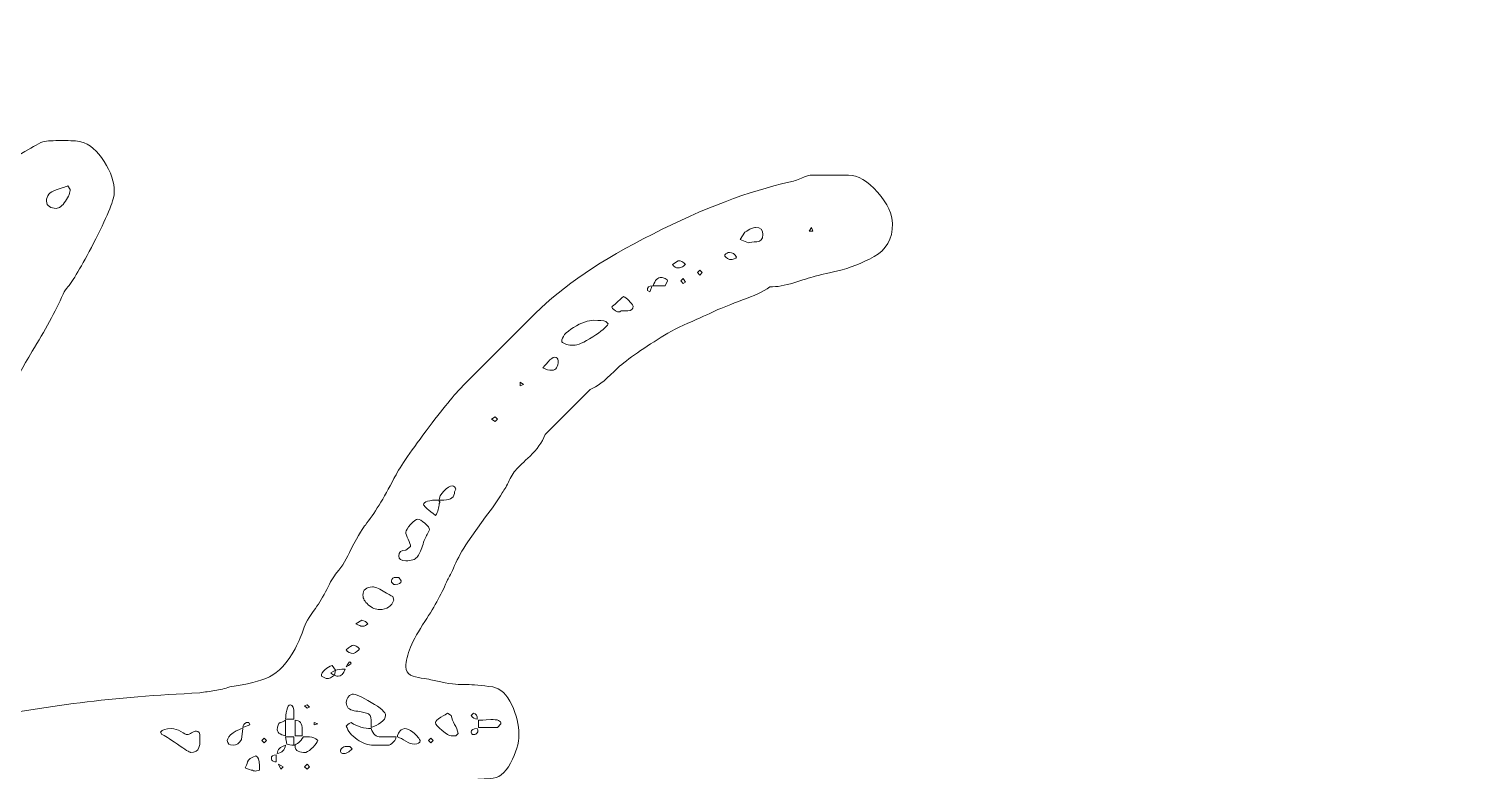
# Model space of a CAD drawing. Extents: x 68 to 882, y -1074 to 317.
# Drawn here: x 480.8 to 625.4, y -853.9 to -778.9 of the extents above; entities that cross this region are included whole.
import ezdxf

# ---------------------------------------------------------------- set-up
doc = ezdxf.new("R2010")
doc.units = 0
doc.header["$MEASUREMENT"] = 0
doc.layers.add('Layer 1', color=7, linetype='Continuous', lineweight=0)

# ---------------------------------------------------------------- blocks, each defined once
blk = doc.blocks.new('Block_2')
at = {"layer": 'Layer 1'}
for points, knots in [([(566.53, -795.47), (567.53, -796.63), (568.03, -797.69), (568.03, -798.65), (568.03, -800.18), (567.41, -801.28), (566.17, -801.96), (564.92, -802.64), (563.7, -803.12), (562.5, -803.4), (561.3, -803.68), (560.54, -803.86), (560.22, -803.94), (559.66, -804.1), (558.93, -804.32), (558.05, -804.6), (557.17, -804.88), (556.37, -805.02), (555.65, -805.02), (554.93, -805.5), (554.01, -805.94), (552.89, -806.34), (551.76, -806.75), (550.84, -807.11), (550.12, -807.43), (549.48, -807.75), (548.56, -808.17), (547.36, -808.69), (546.16, -809.21), (545.15, -809.75), (544.35, -810.31), (542.27, -811.59), (540.79, -812.67), (539.91, -813.55), (538.95, -814.52), (538.15, -815.12), (537.51, -815.36), (537.51, -815.36), (532.94, -819.92), (532.94, -819.92), (532.62, -820.73), (532.12, -821.45), (531.44, -822.09), (530.76, -822.73), (530.33, -823.13), (530.18, -823.29), (529.85, -823.61), (529.57, -824.03), (529.33, -824.55), (529.09, -825.07), (528.85, -825.49), (528.61, -825.81), (528.13, -826.61), (527.57, -827.42), (526.93, -828.22), (526.93, -828.22), (525.13, -830.74), (525.13, -830.74), (524.57, -831.62), (524.13, -832.42), (523.81, -833.14), (523.48, -833.86), (523.24, -834.34), (523.09, -834.58), (522.6, -835.79), (521.84, -837.19), (520.8, -838.79), (519.52, -840.71), (518.88, -842.24), (518.88, -843.36), (518.88, -843.76), (519.04, -844.04), (519.36, -844.2), (519.68, -844.36), (520.04, -844.46), (520.44, -844.5), (520.84, -844.54), (521.16, -844.6), (521.4, -844.68), (522.85, -845), (523.85, -845.16), (524.41, -845.16), (524.41, -845.16), (525.01, -845.16), (525.01, -845.16), (525.65, -845.16), (526.53, -845.24), (527.65, -845.4), (528.45, -845.56), (529.09, -846.16), (529.57, -847.2), (530.06, -848.24), (530.3, -849.24), (530.3, -850.21), (530.3, -851.09), (530.01, -852.05), (529.45, -853.09), (528.89, -854.13), (528.21, -854.65), (527.41, -854.65), (527.41, -854.65), (524.89, -854.77), (524.89, -854.77), (524.89, -854.77), (516.48, -854.77), (516.48, -854.77), (515.51, -854.77), (514.35, -855.15), (512.99, -855.91), (511.63, -856.68), (510.59, -857.46), (509.87, -858.26), (508.58, -859.86), (507.4, -861.7), (506.32, -863.78), (505.24, -865.87), (504.58, -867.15), (504.34, -867.63), (503.22, -870.03), (502.34, -871.8), (501.7, -872.92), (500.25, -875.4), (497.93, -879.77), (494.73, -886.02), (490.72, -893.71), (487.64, -899.32), (485.47, -902.84), (484.99, -903.56), (484.51, -904.46), (484.03, -905.54), (483.55, -906.62), (483.11, -907.53), (482.71, -908.25), (482.71, -908.25), (481.39, -910.89), (481.39, -910.89), (479.78, -914.18), (478.3, -916.82), (476.94, -918.82), (476.54, -919.38), (475.94, -919.94), (475.14, -920.5), (474.34, -921.06), (473.62, -921.35), (472.97, -921.35), (472.73, -921.35), (472.43, -921.26), (472.07, -921.1), (471.71, -920.94), (471.41, -920.82), (471.17, -920.74), (470.29, -920.5), (469.61, -920.2), (469.13, -919.84), (468.65, -919.48), (468.25, -918.9), (467.93, -918.1), (467.93, -918.1), (467.81, -916.54), (467.81, -916.54), (467.81, -915.1), (469.57, -911.33), (473.1, -905.24), (473.1, -905.24), (475.26, -901.52), (475.26, -901.52), (477.02, -897.99), (480.07, -892.22), (484.39, -884.21), (485.27, -882.61), (487.11, -879.15), (489.92, -873.82), (492.72, -868.49), (495.05, -863.83), (496.89, -859.82), (497.13, -859.34), (497.25, -858.86), (497.25, -858.38), (497.25, -857.66), (497.09, -857.02), (496.77, -856.45), (496.45, -855.9), (495.97, -855.61), (495.33, -855.61), (491.32, -855.69), (486.67, -856.26), (481.39, -857.3), (476.9, -858.1), (473.46, -858.58), (471.05, -858.74), (470.33, -858.82), (469.63, -858.94), (468.95, -859.1), (468.27, -859.26), (467.57, -859.38), (466.85, -859.46), (466.2, -859.54), (465.32, -859.86), (464.2, -860.42), (463.08, -860.98), (462.32, -861.34), (461.92, -861.5), (461.52, -861.66), (460.88, -861.94), (460, -862.34), (459.12, -862.74), (458.31, -862.98), (457.59, -863.06), (455.59, -864.11), (453.85, -865.13), (452.37, -866.13), (450.88, -867.13), (449.7, -868.27), (448.82, -869.55), (447.62, -871.32), (446.7, -872.92), (446.06, -874.36), (445.5, -875.56), (444.5, -877.28), (443.05, -879.53), (442.65, -880.17), (442.27, -880.89), (441.91, -881.69), (441.55, -882.49), (441.29, -883.05), (441.13, -883.37), (440.01, -885.78), (438.61, -888.3), (436.92, -890.94), (436.2, -892.07), (435.28, -893.83), (434.16, -896.23), (434.16, -896.23), (431.88, -900.56), (431.88, -900.56), (430.92, -902.16), (430.23, -903.36), (429.83, -904.16), (427.75, -908.17), (426.39, -910.65), (425.75, -911.61), (424.79, -913.13), (423.83, -914.98), (422.87, -917.14), (422.62, -917.62), (422.2, -918.44), (421.6, -919.6), (421, -920.76), (420.42, -921.74), (419.86, -922.55), (419.7, -922.79), (419.3, -923.55), (418.66, -924.83), (416.82, -928.68), (415.09, -931.84), (413.49, -934.32), (412.69, -935.6), (411.97, -937.05), (411.33, -938.65), (409.89, -941.53), (408.69, -943.58), (407.72, -944.78), (407.32, -945.26), (406.92, -945.56), (406.52, -945.68), (406.12, -945.8), (405.52, -945.86), (404.72, -945.86), (403.6, -945.86), (402.52, -945.6), (401.48, -945.08), (400.43, -944.56), (399.63, -943.86), (399.07, -942.98), (398.67, -942.33), (398.13, -941.63), (397.45, -940.87), (396.77, -940.11), (396.27, -939.53), (395.95, -939.13), (395.95, -939.13), (394.15, -937.09), (394.15, -937.09), (392.62, -935.24), (391.48, -933.3), (390.72, -931.26), (389.96, -929.22), (389.18, -926.47), (388.38, -923.03), (388.3, -922.71), (388.14, -922.27), (387.9, -921.71), (387.66, -921.14), (387.54, -920.62), (387.54, -920.14), (387.54, -920.14), (387.54, -909.33), (387.54, -909.33), (387.54, -908.85), (387.62, -908.41), (387.78, -908.01), (388.02, -907.45), (388.22, -906.61), (388.38, -905.48), (388.54, -904.36), (388.7, -903.56), (388.86, -903.08), (389.02, -902.6), (389.14, -902.12), (389.22, -901.64), (389.3, -901.16), (389.42, -900.68), (389.58, -900.2), (390.06, -898.59), (390.5, -897.39), (390.9, -896.59), (391.14, -895.95), (391.48, -895.13), (391.92, -894.13), (392.36, -893.13), (392.66, -892.35), (392.82, -891.78), (393.38, -891.14), (393.92, -890.34), (394.45, -889.38), (394.97, -888.42), (395.39, -887.66), (395.71, -887.1), (396.99, -885.26), (398.91, -882.73), (401.48, -879.53), (403.72, -876.72), (406.96, -873.96), (411.21, -871.24), (411.77, -870.84), (412.29, -870.44), (412.77, -870.03), (413.25, -869.63), (413.77, -869.23), (414.33, -868.83), (417.38, -866.67), (420.86, -864.75), (424.79, -863.06), (424.79, -863.06), (427.91, -861.62), (427.91, -861.62), (428.23, -861.46), (428.71, -861.3), (429.35, -861.14), (429.99, -860.98), (430.48, -860.82), (430.8, -860.66), (430.96, -860.58), (431.8, -860.18), (433.32, -859.46), (434.84, -858.74), (436, -858.42), (436.8, -858.5), (437.29, -858.18), (437.97, -857.88), (438.85, -857.6), (439.73, -857.32), (440.49, -857.02), (441.13, -856.69), (443.29, -855.57), (445.5, -853.45), (447.74, -850.33), (449.26, -848), (450.9, -845), (452.67, -841.31), (453.15, -840.27), (453.67, -839.39), (454.23, -838.67), (455.03, -837.23), (455.51, -836.35), (455.67, -836.03), (456.79, -833.62), (457.71, -831.86), (458.44, -830.74), (459.08, -829.78), (460.12, -827.85), (461.56, -824.97), (461.96, -824.33), (462.48, -823.37), (463.12, -822.09), (463.36, -821.69), (463.78, -821.05), (464.38, -820.16), (464.98, -819.28), (465.4, -818.56), (465.64, -818), (465.72, -817.6), (466.13, -816.84), (466.85, -815.72), (467.09, -815.24), (467.47, -814.46), (467.99, -813.37), (468.51, -812.29), (468.77, -811.63), (468.77, -811.39), (468.77, -810.91), (468.57, -810.43), (468.17, -809.95), (467.77, -809.47), (467.33, -809.23), (466.85, -809.23), (466.29, -809.31), (465.48, -809.47), (464.44, -809.71), (463.4, -809.95), (462.6, -810.19), (462.04, -810.43), (461.56, -810.59), (460.14, -810.83), (457.77, -811.15), (455.41, -811.47), (453.59, -811.67), (452.31, -811.75), (452.31, -811.75), (449.3, -811.63), (449.3, -811.63), (448.66, -811.23), (447.78, -811.03), (446.66, -811.03), (445.54, -811.03), (444.74, -810.95), (444.26, -810.79), (444.26, -810.79), (443.41, -810.43), (443.41, -810.43), (442.93, -810.19), (441.91, -809.79), (440.35, -809.23), (438.79, -808.67), (437.5, -807.95), (436.5, -807.07), (435.5, -806.19), (435, -805.18), (435, -804.06), (435, -803.42), (435.28, -802.7), (435.84, -801.9), (436.4, -801.1), (437, -800.66), (437.65, -800.58), (437.65, -800.58), (438.85, -800.58), (438.85, -800.58), (439.57, -800.58), (440.87, -800.78), (442.75, -801.18), (444.63, -801.58), (445.74, -801.94), (446.06, -802.26), (446.06, -802.26), (453.39, -802.38), (453.39, -802.38), (453.95, -802.38), (454.79, -802.22), (455.91, -801.9), (457.35, -801.66), (458.15, -801.54), (458.31, -801.54), (458.87, -801.54), (460.24, -801.18), (462.4, -800.46), (463.84, -799.9), (464.84, -799.62), (465.4, -799.62), (465.4, -799.62), (468.89, -797.81), (468.89, -797.81), (472.25, -796.29), (475.26, -794.69), (477.9, -793.01), (478.46, -792.61), (479.18, -792.13), (480.07, -791.56), (480.95, -791), (481.67, -790.6), (482.23, -790.36), (482.63, -790.28), (483.27, -790.24), (484.15, -790.24), (485.03, -790.24), (485.67, -790.28), (486.07, -790.36), (486.95, -790.6), (487.74, -791.26), (488.42, -792.35), (489.1, -793.43), (489.44, -794.45), (489.44, -795.41), (489.44, -796.13), (488.82, -797.71), (487.58, -800.16), (486.33, -802.6), (485.39, -804.22), (484.75, -805.02), (484.59, -805.18), (484.43, -805.42), (484.27, -805.74), (483.47, -807.51), (482.43, -809.43), (481.15, -811.51), (480.19, -813.12), (479.5, -814.32), (479.1, -815.12), (478.7, -815.76), (478.3, -816.42), (477.9, -817.1), (477.5, -817.78), (477.1, -818.44), (476.7, -819.08), (475.58, -821.09), (474.7, -822.57), (474.06, -823.53), (473.82, -823.93), (473.59, -824.35), (473.4, -824.79), (473.19, -825.23), (472.97, -825.65), (472.73, -826.05), (472.73, -826.05), (471.29, -828.7), (471.29, -828.7), (470.57, -829.82), (469.65, -831.5), (468.53, -833.74), (468.29, -834.39), (467.77, -835.27), (466.97, -836.39), (466.32, -837.35), (465.89, -838.07), (465.64, -838.55), (465.64, -838.55), (463.96, -841.31), (463.96, -841.31), (463.8, -841.63), (463.22, -842.66), (462.22, -844.38), (461.22, -846.1), (460.72, -847.24), (460.72, -847.8), (460.72, -848.76), (460.98, -849.39), (461.5, -849.67), (462.02, -849.95), (462.88, -850.09), (464.08, -850.09), (465.77, -850.09), (467.73, -849.97), (469.97, -849.73), (472.21, -849.48), (474.1, -849.17), (475.62, -848.76), (481.95, -847.32), (489.44, -846.4), (498.09, -846), (498.57, -845.92), (499.07, -845.84), (499.59, -845.76), (500.11, -845.68), (500.61, -845.56), (501.09, -845.4), (502.86, -845.16), (504.2, -844.82), (505.12, -844.38), (506.04, -843.94), (506.9, -843), (507.7, -841.55), (508.1, -840.75), (508.38, -840.09), (508.54, -839.57), (508.7, -839.05), (509.1, -838.35), (509.75, -837.47), (510.15, -836.91), (510.53, -836.27), (510.89, -835.55), (511.25, -834.82), (511.59, -834.26), (511.91, -833.86), (512.47, -833.22), (512.95, -832.42), (513.35, -831.46), (514.15, -830.02), (514.63, -829.22), (514.79, -829.06), (515.67, -827.94), (516.64, -826.37), (517.68, -824.37), (518.16, -823.41), (519.24, -821.81), (520.92, -819.56), (522.6, -817.32), (523.85, -815.8), (524.65, -815), (524.65, -815), (531.98, -807.67), (531.98, -807.67), (534.7, -804.94), (538.65, -802.28), (543.81, -799.68), (548.98, -797.07), (553.57, -795.33), (557.57, -794.45), (557.97, -794.37), (558.39, -794.23), (558.83, -794.03), (559.27, -793.83), (559.66, -793.73), (559.98, -793.73), (559.98, -793.73), (563.58, -793.73), (563.58, -793.73), (564.54, -793.73), (565.52, -794.31), (566.53, -795.47)], [0, 0, 0, 0, 1, 1, 1, 2, 2, 2, 3, 3, 3, 4, 4, 4, 5, 5, 5, 6, 6, 6, 7, 7, 7, 8, 8, 8, 9, 9, 9, 10, 10, 10, 11, 11, 11, 12, 12, 12, 13, 13, 13, 14, 14, 14, 15, 15, 15, 16, 16, 16, 17, 17, 17, 18, 18, 18, 19, 19, 19, 20, 20, 20, 21, 21, 21, 22, 22, 22, 23, 23, 23, 24, 24, 24, 25, 25, 25, 26, 26, 26, 27, 27, 27, 28, 28, 28, 29, 29, 29, 30, 30, 30, 31, 31, 31, 32, 32, 32, 33, 33, 33, 34, 34, 34, 35, 35, 35, 36, 36, 36, 37, 37, 37, 38, 38, 38, 39, 39, 39, 40, 40, 40, 41, 41, 41, 42, 42, 42, 43, 43, 43, 44, 44, 44, 45, 45, 45, 46, 46, 46, 47, 47, 47, 48, 48, 48, 49, 49, 49, 50, 50, 50, 51, 51, 51, 52, 52, 52, 53, 53, 53, 54, 54, 54, 55, 55, 55, 56, 56, 56, 57, 57, 57, 58, 58, 58, 59, 59, 59, 60, 60, 60, 61, 61, 61, 62, 62, 62, 63, 63, 63, 64, 64, 64, 65, 65, 65, 66, 66, 66, 67, 67, 67, 68, 68, 68, 69, 69, 69, 70, 70, 70, 71, 71, 71, 72, 72, 72, 73, 73, 73, 74, 74, 74, 75, 75, 75, 76, 76, 76, 77, 77, 77, 78, 78, 78, 79, 79, 79, 80, 80, 80, 81, 81, 81, 82, 82, 82, 83, 83, 83, 84, 84, 84, 85, 85, 85, 86, 86, 86, 87, 87, 87, 88, 88, 88, 89, 89, 89, 90, 90, 90, 91, 91, 91, 92, 92, 92, 93, 93, 93, 94, 94, 94, 95, 95, 95, 96, 96, 96, 97, 97, 97, 98, 98, 98, 99, 99, 99, 100, 100, 100, 101, 101, 101, 102, 102, 102, 103, 103, 103, 104, 104, 104, 105, 105, 105, 106, 106, 106, 107, 107, 107, 108, 108, 108, 109, 109, 109, 110, 110, 110, 111, 111, 111, 112, 112, 112, 113, 113, 113, 114, 114, 114, 115, 115, 115, 116, 116, 116, 117, 117, 117, 118, 118, 118, 119, 119, 119, 120, 120, 120, 121, 121, 121, 122, 122, 122, 123, 123, 123, 124, 124, 124, 125, 125, 125, 126, 126, 126, 127, 127, 127, 128, 128, 128, 129, 129, 129, 130, 130, 130, 131, 131, 131, 132, 132, 132, 133, 133, 133, 134, 134, 134, 135, 135, 135, 136, 136, 136, 137, 137, 137, 138, 138, 138, 139, 139, 139, 140, 140, 140, 141, 141, 141, 142, 142, 142, 143, 143, 143, 144, 144, 144, 145, 145, 145, 146, 146, 146, 147, 147, 147, 148, 148, 148, 149, 149, 149, 150, 150, 150, 151, 151, 151, 152, 152, 152, 153, 153, 153, 154, 154, 154, 155, 155, 155, 156, 156, 156, 157, 157, 157, 158, 158, 158, 159, 159, 159, 160, 160, 160, 161, 161, 161, 162, 162, 162, 163, 163, 163, 164, 164, 164, 165, 165, 165, 166, 166, 166, 167, 167, 167, 168, 168, 168, 169, 169, 169, 170, 170, 170, 171, 171, 171, 172, 172, 172, 173, 173, 173, 174, 174, 174, 175, 175, 175, 176, 176, 176, 177, 177, 177, 178, 178, 178, 179, 179, 179, 180, 180, 180, 181, 181, 181, 182, 182, 182, 183, 183, 183, 184, 184, 184, 185, 185, 185, 186, 186, 186, 187, 187, 187, 188, 188, 188, 189, 189, 189, 190, 190, 190, 191, 191, 191, 192, 192, 192, 193, 193, 193, 194, 194, 194, 195, 195, 195, 196, 196, 196, 197, 197, 197, 198, 198, 198, 199, 199, 199, 200, 200, 200, 201, 201, 201, 202, 202, 202, 203, 203, 203, 204, 204, 204, 205, 205, 205, 206, 206, 206, 206]), ([(483.55, -795.23), (482.91, -795.43), (482.59, -795.81), (482.59, -796.37), (482.59, -796.61), (482.69, -796.79), (482.89, -796.91), (483.09, -797.03), (483.31, -797.09), (483.55, -797.09), (483.87, -797.09), (484.19, -796.85), (484.51, -796.37), (484.83, -795.89), (484.99, -795.49), (484.99, -795.17), (484.99, -795.17), (484.75, -794.81), (484.75, -794.81), (484.59, -794.89), (484.19, -795.03), (483.55, -795.23)], [0, 0, 0, 0, 1, 1, 1, 2, 2, 2, 3, 3, 3, 4, 4, 4, 5, 5, 5, 6, 6, 6, 7, 7, 7, 7]), ([(554.33, -800.46), (554.73, -800.46), (554.93, -800.22), (554.93, -799.74), (554.93, -799.26), (554.69, -799.01), (554.21, -799.01), (553.97, -799.01), (553.61, -799.18), (553.13, -799.5), (553.13, -799.5), (552.65, -800.22), (552.65, -800.22), (552.65, -800.22), (553.49, -800.58), (553.49, -800.58), (553.65, -800.5), (553.93, -800.46), (554.33, -800.46)], [0, 0, 0, 0, 1, 1, 1, 2, 2, 2, 3, 3, 3, 4, 4, 4, 5, 5, 5, 6, 6, 6, 6]), ([(559.98, -799.38), (559.98, -799.38), (559.86, -799.01), (559.86, -799.01), (559.86, -799.01), (559.62, -799.38), (559.62, -799.38), (559.62, -799.38), (559.98, -799.38), (559.98, -799.38)], [0, 0, 0, 0, 1, 1, 1, 2, 2, 2, 3, 3, 3, 3]), ([(546.82, -802.98), (546.94, -802.9), (547.04, -802.82), (547.12, -802.74), (546.88, -802.5), (546.64, -802.38), (546.4, -802.38), (546.4, -802.38), (545.8, -802.74), (545.8, -802.74), (545.96, -802.98), (546.16, -803.1), (546.4, -803.1), (546.56, -803.1), (546.7, -803.06), (546.82, -802.98)], [0, 0, 0, 0, 1, 1, 1, 2, 2, 2, 3, 3, 3, 4, 4, 4, 5, 5, 5, 5]), ([(552.29, -802.02), (552.12, -801.7), (551.88, -801.54), (551.56, -801.54), (551.4, -801.54), (551.24, -801.62), (551.08, -801.78), (551.08, -801.94), (551.24, -802.1), (551.56, -802.26), (551.96, -802.26), (552.2, -802.18), (552.29, -802.02)], [0, 0, 0, 0, 1, 1, 1, 2, 2, 2, 3, 3, 3, 4, 4, 4, 4]), ([(548.8, -803.58), (548.8, -803.58), (548.56, -803.34), (548.56, -803.34), (548.56, -803.34), (548.32, -803.58), (548.32, -803.58), (548.32, -803.58), (548.56, -803.82), (548.56, -803.82), (548.56, -803.82), (548.8, -803.58), (548.8, -803.58)], [0, 0, 0, 0, 1, 1, 1, 2, 2, 2, 3, 3, 3, 4, 4, 4, 4]), ([(543.51, -805.5), (543.51, -805.5), (543.75, -804.9), (543.75, -804.9), (543.43, -804.9), (543.27, -805.06), (543.27, -805.38), (543.27, -805.38), (543.51, -805.5), (543.51, -805.5)], [0, 0, 0, 0, 1, 1, 1, 2, 2, 2, 3, 3, 3, 3]), ([(545.32, -804.42), (545.32, -804.34), (545.24, -804.26), (545.08, -804.18), (544.91, -804.1), (544.79, -804.06), (544.72, -804.06), (544.31, -804.06), (544.03, -804.34), (543.87, -804.9), (543.87, -804.9), (545.08, -804.9), (545.08, -804.9), (545.08, -804.9), (545.32, -804.42), (545.32, -804.42)], [0, 0, 0, 0, 1, 1, 1, 2, 2, 2, 3, 3, 3, 4, 4, 4, 5, 5, 5, 5]), ([(547.12, -804.54), (547.12, -804.54), (546.88, -804.18), (546.88, -804.18), (546.88, -804.18), (546.64, -804.42), (546.64, -804.42), (546.64, -804.42), (546.88, -804.66), (546.88, -804.66), (546.88, -804.66), (547.12, -804.54), (547.12, -804.54)], [0, 0, 0, 0, 1, 1, 1, 2, 2, 2, 3, 3, 3, 4, 4, 4, 4]), ([(541.29, -807.43), (541.65, -807.43), (541.83, -807.27), (541.83, -806.95), (541.75, -806.79), (541.61, -806.61), (541.41, -806.4), (541.21, -806.21), (541.03, -806.06), (540.87, -805.98), (540.31, -806.46), (539.91, -806.83), (539.67, -807.07), (539.75, -807.23), (539.95, -807.39), (540.27, -807.55), (540.43, -807.55), (540.55, -807.51), (540.63, -807.43), (540.71, -807.43), (540.93, -807.43), (541.29, -807.43)], [0, 0, 0, 0, 1, 1, 1, 2, 2, 2, 3, 3, 3, 4, 4, 4, 5, 5, 5, 6, 6, 6, 7, 7, 7, 7]), ([(537.75, -810.07), (538.63, -809.51), (539.15, -809.07), (539.31, -808.75), (539.31, -808.75), (539.07, -808.51), (539.07, -808.51), (538.83, -808.43), (538.43, -808.39), (537.87, -808.39), (537.3, -808.39), (536.62, -808.63), (535.82, -809.11), (535.02, -809.59), (534.62, -810.07), (534.62, -810.55), (534.86, -810.79), (535.26, -810.91), (535.82, -810.91), (536.22, -810.91), (536.86, -810.63), (537.75, -810.07)], [0, 0, 0, 0, 1, 1, 1, 2, 2, 2, 3, 3, 3, 4, 4, 4, 5, 5, 5, 6, 6, 6, 7, 7, 7, 7]), ([(534.26, -812.47), (534.26, -812.23), (534.14, -812.11), (533.9, -812.11), (533.74, -812.11), (533.52, -812.27), (533.24, -812.59), (532.96, -812.91), (532.78, -813.12), (532.7, -813.19), (533.02, -813.36), (533.34, -813.43), (533.66, -813.43), (534.06, -813.43), (534.26, -813.12), (534.26, -812.47)], [0, 0, 0, 0, 1, 1, 1, 2, 2, 2, 3, 3, 3, 4, 4, 4, 5, 5, 5, 5]), ([(530.78, -814.88), (530.78, -814.88), (530.42, -814.64), (530.42, -814.64), (530.42, -814.64), (530.42, -815), (530.42, -815), (530.42, -815), (530.78, -814.88), (530.78, -814.88)], [0, 0, 0, 0, 1, 1, 1, 2, 2, 2, 3, 3, 3, 3]), ([(528.13, -818.36), (528.13, -818.36), (527.89, -818.12), (527.89, -818.12), (527.89, -818.12), (527.53, -818.36), (527.53, -818.36), (527.53, -818.36), (527.89, -818.6), (527.89, -818.6), (527.89, -818.6), (528.13, -818.36), (528.13, -818.36)], [0, 0, 0, 0, 1, 1, 1, 2, 2, 2, 3, 3, 3, 4, 4, 4, 4]), ([(523.93, -825.45), (523.93, -825.37), (523.88, -825.29), (523.81, -825.21), (523.73, -825.13), (523.64, -825.09), (523.57, -825.09), (523.33, -825.09), (523.04, -825.27), (522.72, -825.63), (522.4, -825.99), (522.24, -826.29), (522.24, -826.53), (521.2, -826.53), (520.68, -826.69), (520.68, -827.01), (520.76, -827.18), (521.16, -827.54), (521.88, -828.1), (522.12, -827.69), (522.24, -827.3), (522.24, -826.89), (522.32, -826.81), (522.34, -826.75), (522.3, -826.71), (522.26, -826.67), (522.24, -826.61), (522.24, -826.53), (522.24, -826.53), (522.72, -826.53), (522.72, -826.53), (523.45, -826.53), (523.81, -826.25), (523.81, -825.69), (523.81, -825.69), (523.93, -825.45), (523.93, -825.45)], [0, 0, 0, 0, 1, 1, 1, 2, 2, 2, 3, 3, 3, 4, 4, 4, 5, 5, 5, 6, 6, 6, 7, 7, 7, 8, 8, 8, 9, 9, 9, 10, 10, 10, 11, 11, 11, 12, 12, 12, 12]), ([(521.28, -829.54), (521.28, -829.38), (521.12, -829.16), (520.8, -828.88), (520.48, -828.6), (520.24, -828.46), (520.08, -828.46), (519.92, -828.46), (519.68, -828.64), (519.36, -829), (519.04, -829.36), (518.88, -829.62), (518.88, -829.78), (518.88, -829.94), (518.96, -830.18), (519.12, -830.5), (519.28, -830.82), (519.36, -831.06), (519.36, -831.22), (519.36, -831.22), (518.88, -831.58), (518.88, -831.58), (518.4, -831.58), (518.16, -831.78), (518.16, -832.18), (518.16, -832.5), (518.4, -832.66), (518.88, -832.66), (519.44, -832.66), (519.82, -832.54), (520.02, -832.3), (520.22, -832.06), (520.4, -831.68), (520.56, -831.16), (520.72, -830.64), (520.88, -830.26), (521.04, -830.02), (521.04, -830.02), (521.28, -829.54), (521.28, -829.54)], [0, 0, 0, 0, 1, 1, 1, 2, 2, 2, 3, 3, 3, 4, 4, 4, 5, 5, 5, 6, 6, 6, 7, 7, 7, 8, 8, 8, 9, 9, 9, 10, 10, 10, 11, 11, 11, 12, 12, 12, 13, 13, 13, 13]), ([(514.55, -836.15), (514.55, -836.47), (514.73, -836.79), (515.09, -837.11), (515.45, -837.43), (515.83, -837.59), (516.24, -837.59), (516.96, -837.59), (517.44, -837.27), (517.68, -836.63), (517.68, -836.63), (517.56, -836.27), (517.56, -836.27), (517.4, -836.19), (517.08, -836.01), (516.6, -835.73), (516.12, -835.45), (515.75, -835.3), (515.51, -835.3), (514.87, -835.3), (514.55, -835.59), (514.55, -836.15)], [0, 0, 0, 0, 1, 1, 1, 2, 2, 2, 3, 3, 3, 4, 4, 4, 5, 5, 5, 6, 6, 6, 7, 7, 7, 7]), ([(517.44, -834.82), (517.44, -834.82), (517.68, -835.06), (517.68, -835.06), (517.68, -835.06), (517.8, -835.06), (517.8, -835.06), (518.2, -835.06), (518.4, -834.94), (518.4, -834.7), (518.4, -834.7), (518.16, -834.34), (518.16, -834.34), (518.16, -834.34), (517.92, -834.34), (517.92, -834.34), (517.6, -834.34), (517.44, -834.46), (517.44, -834.7), (517.44, -834.7), (517.44, -834.82), (517.44, -834.82)], [0, 0, 0, 0, 1, 1, 1, 2, 2, 2, 3, 3, 3, 4, 4, 4, 5, 5, 5, 6, 6, 6, 7, 7, 7, 7]), ([(513.83, -839.03), (514.15, -839.19), (514.35, -839.27), (514.43, -839.27), (514.43, -839.27), (514.55, -839.27), (514.55, -839.27), (514.71, -839.27), (514.87, -839.19), (515.03, -839.03), (515.03, -839.03), (514.79, -838.79), (514.79, -838.79), (514.79, -838.79), (514.43, -838.67), (514.43, -838.67), (514.43, -838.67), (513.83, -839.03), (513.83, -839.03)], [0, 0, 0, 0, 1, 1, 1, 2, 2, 2, 3, 3, 3, 4, 4, 4, 5, 5, 5, 6, 6, 6, 6]), ([(512.87, -841.67), (513.03, -841.91), (513.27, -842.03), (513.59, -842.03), (513.91, -841.87), (514.11, -841.72), (514.19, -841.55), (513.95, -841.31), (513.75, -841.19), (513.59, -841.19), (513.43, -841.19), (513.19, -841.35), (512.87, -841.67)], [0, 0, 0, 0, 1, 1, 1, 2, 2, 2, 3, 3, 3, 4, 4, 4, 4]), ([(513.35, -843), (513.35, -843), (513.23, -842.88), (513.23, -842.88), (513.15, -842.88), (513.03, -843.04), (512.87, -843.36), (513.19, -843.2), (513.35, -843.08), (513.35, -843)], [0, 0, 0, 0, 1, 1, 1, 2, 2, 2, 3, 3, 3, 3]), ([(511.67, -844.2), (511.75, -844.28), (511.87, -844.32), (512.03, -844.32), (512.35, -844.32), (512.59, -844.08), (512.75, -843.6), (512.27, -843.6), (511.95, -843.64), (511.79, -843.72), (511.79, -843.72), (511.43, -843.24), (511.43, -843.24), (511.19, -843.32), (510.95, -843.46), (510.71, -843.66), (510.47, -843.86), (510.35, -844.08), (510.35, -844.32), (510.35, -844.32), (510.83, -844.56), (510.83, -844.56), (511.15, -844.56), (511.43, -844.44), (511.67, -844.2)], [0, 0, 0, 0, 1, 1, 1, 2, 2, 2, 3, 3, 3, 4, 4, 4, 5, 5, 5, 6, 6, 6, 7, 7, 7, 8, 8, 8, 8]), ([(511.67, -844.2), (511.59, -844.2), (511.47, -844.12), (511.31, -843.96), (511.31, -843.96), (511.79, -843.72), (511.79, -843.72), (511.79, -843.72), (511.67, -844.2), (511.67, -844.2)], [0, 0, 0, 0, 1, 1, 1, 2, 2, 2, 3, 3, 3, 3]), ([(506.86, -847.74), (506.78, -848.1), (506.74, -848.4), (506.74, -848.64), (506.74, -848.64), (507.58, -848.64), (507.58, -848.64), (507.58, -848.64), (507.58, -848.16), (507.58, -848.16), (507.58, -847.52), (507.46, -847.2), (507.22, -847.2), (507.06, -847.2), (506.94, -847.38), (506.86, -847.74)], [0, 0, 0, 0, 1, 1, 1, 2, 2, 2, 3, 3, 3, 4, 4, 4, 5, 5, 5, 5]), ([(508.66, -847.32), (508.66, -847.32), (508.91, -847.56), (508.91, -847.56), (508.91, -847.56), (509.15, -847.44), (509.15, -847.44), (509.15, -847.44), (508.91, -847.2), (508.91, -847.2), (508.91, -847.2), (508.66, -847.32), (508.66, -847.32)], [0, 0, 0, 0, 1, 1, 1, 2, 2, 2, 3, 3, 3, 4, 4, 4, 4]), ([(513.65, -847.8), (514.17, -847.88), (514.59, -847.96), (514.91, -848.04), (515.23, -848.12), (515.39, -848.36), (515.39, -848.76), (515.39, -848.76), (515.39, -849.48), (515.39, -849.48), (515.71, -849.41), (516.03, -849.24), (516.36, -849), (516.67, -848.76), (516.84, -848.52), (516.84, -848.28), (516.84, -847.96), (516.36, -847.52), (515.39, -846.96), (514.43, -846.4), (513.79, -846.12), (513.47, -846.12), (513.07, -846.28), (512.87, -846.56), (512.87, -846.96), (512.87, -847.44), (513.13, -847.72), (513.65, -847.8)], [0, 0, 0, 0, 1, 1, 1, 2, 2, 2, 3, 3, 3, 4, 4, 4, 5, 5, 5, 6, 6, 6, 7, 7, 7, 8, 8, 8, 9, 9, 9, 9]), ([(522.42, -848.46), (522.06, -848.66), (521.88, -848.84), (521.88, -849), (521.88, -849.17), (522.1, -849.42), (522.54, -849.79), (522.98, -850.15), (523.28, -850.33), (523.45, -850.33), (523.45, -850.33), (523.93, -850.33), (523.93, -850.33), (523.93, -850.33), (524.17, -850.09), (524.17, -850.09), (524.09, -849.77), (523.97, -849.47), (523.81, -849.18), (523.64, -848.9), (523.52, -848.6), (523.45, -848.28), (523.45, -848.28), (523.09, -848.04), (523.09, -848.04), (523, -848.12), (522.78, -848.26), (522.42, -848.46)], [0, 0, 0, 0, 1, 1, 1, 2, 2, 2, 3, 3, 3, 4, 4, 4, 5, 5, 5, 6, 6, 6, 7, 7, 7, 8, 8, 8, 9, 9, 9, 9]), ([(525.49, -848.28), (525.65, -848.52), (525.85, -848.64), (526.09, -848.64), (526.09, -848.32), (525.97, -848.12), (525.73, -848.04), (525.73, -848.04), (525.49, -848.28), (525.49, -848.28)], [0, 0, 0, 0, 1, 1, 1, 2, 2, 2, 3, 3, 3, 3]), ([(527.47, -848.7), (526.79, -848.75), (526.37, -848.76), (526.21, -848.76), (526.21, -848.76), (526.21, -849.48), (526.21, -849.48), (526.21, -849.48), (528.13, -849.48), (528.13, -849.48), (528.13, -849.48), (528.49, -849.12), (528.49, -849.12), (528.49, -848.81), (528.15, -848.66), (527.47, -848.7)], [0, 0, 0, 0, 1, 1, 1, 2, 2, 2, 3, 3, 3, 4, 4, 4, 5, 5, 5, 5]), ([(498.09, -850.45), (498.09, -850.05), (497.97, -849.85), (497.73, -849.85), (497.57, -849.85), (497.41, -849.91), (497.25, -850.03), (497.09, -850.15), (496.93, -850.21), (496.77, -850.21), (496.69, -850.21), (496.49, -850.11), (496.17, -849.91), (495.85, -849.71), (495.53, -849.61), (495.21, -849.61), (494.65, -849.61), (494.28, -849.73), (494.12, -849.97), (494.12, -849.97), (494.25, -850.21), (494.25, -850.21), (494.49, -850.29), (495.01, -850.61), (495.81, -851.17), (496.61, -851.73), (497.05, -852.01), (497.13, -852.01), (497.61, -852.01), (497.89, -851.85), (497.97, -851.53), (498.05, -851.45), (498.09, -851.09), (498.09, -850.45)], [0, 0, 0, 0, 1, 1, 1, 2, 2, 2, 3, 3, 3, 4, 4, 4, 5, 5, 5, 6, 6, 6, 7, 7, 7, 8, 8, 8, 9, 9, 9, 10, 10, 10, 11, 11, 11, 11]), ([(501.45, -850.03), (501.05, -850.31), (500.85, -850.57), (500.85, -850.81), (500.85, -851.13), (501.05, -851.29), (501.45, -851.29), (501.77, -851.29), (502.06, -851.09), (502.3, -850.69), (502.3, -850.69), (502.42, -849.61), (502.42, -849.61), (502.18, -849.61), (501.86, -849.75), (501.45, -850.03)], [0, 0, 0, 0, 1, 1, 1, 2, 2, 2, 3, 3, 3, 4, 4, 4, 5, 5, 5, 5]), ([(502.42, -849.48), (502.42, -849.48), (503.14, -849.24), (503.14, -849.24), (503.14, -849.24), (503.02, -849), (503.02, -849), (503.02, -849), (502.78, -849), (502.78, -849), (502.54, -849.08), (502.42, -849.24), (502.42, -849.48)], [0, 0, 0, 0, 1, 1, 1, 2, 2, 2, 3, 3, 3, 4, 4, 4, 4]), ([(506.2, -849), (506, -849.08), (505.9, -849.33), (505.9, -849.73), (505.9, -849.89), (506, -850.03), (506.2, -850.15), (506.4, -850.27), (506.58, -850.33), (506.74, -850.33), (506.74, -850.33), (506.74, -848.76), (506.74, -848.76), (506.58, -848.84), (506.4, -848.93), (506.2, -849)], [0, 0, 0, 0, 1, 1, 1, 2, 2, 2, 3, 3, 3, 4, 4, 4, 5, 5, 5, 5]), ([(507.7, -848.76), (507.7, -848.76), (507.7, -850.33), (507.7, -850.33), (507.7, -850.33), (508.42, -850.33), (508.42, -850.33), (508.42, -850.33), (508.42, -849.73), (508.42, -849.73), (508.42, -849.08), (508.18, -848.76), (507.7, -848.76)], [0, 0, 0, 0, 1, 1, 1, 2, 2, 2, 3, 3, 3, 4, 4, 4, 4]), ([(509.99, -849.12), (509.99, -849.12), (509.63, -849), (509.63, -849), (509.63, -849), (509.63, -849.24), (509.63, -849.24), (509.63, -849.24), (509.99, -849.12), (509.99, -849.12)], [0, 0, 0, 0, 1, 1, 1, 2, 2, 2, 3, 3, 3, 3]), ([(517.92, -850.45), (517.92, -850.45), (516.36, -850.45), (516.36, -850.45), (515.87, -850.45), (515.55, -850.17), (515.39, -849.61), (514.67, -849.61), (513.99, -849.41), (513.35, -849), (513.27, -849), (513.11, -849.12), (512.87, -849.36), (513.03, -849.85), (513.39, -850.29), (513.95, -850.69), (514.51, -851.09), (515.07, -851.29), (515.63, -851.29), (515.63, -851.29), (517.2, -851.29), (517.2, -851.29), (517.6, -851.05), (517.84, -850.77), (517.92, -850.45)], [0, 0, 0, 0, 1, 1, 1, 2, 2, 2, 3, 3, 3, 4, 4, 4, 5, 5, 5, 6, 6, 6, 7, 7, 7, 8, 8, 8, 8]), ([(519.6, -849.97), (519.28, -849.73), (519, -849.61), (518.76, -849.61), (518.76, -849.61), (518.4, -849.73), (518.4, -849.73), (518.24, -849.89), (518.14, -850.03), (518.1, -850.15), (518.06, -850.27), (518.04, -850.37), (518.04, -850.45), (518.28, -850.53), (518.56, -850.67), (518.88, -850.87), (519.2, -851.07), (519.48, -851.17), (519.72, -851.17), (520.12, -851.17), (520.32, -851.05), (520.32, -850.81), (520.16, -850.49), (519.92, -850.21), (519.6, -849.97)], [0, 0, 0, 0, 1, 1, 1, 2, 2, 2, 3, 3, 3, 4, 4, 4, 5, 5, 5, 6, 6, 6, 7, 7, 7, 8, 8, 8, 8]), ([(525.49, -849.97), (525.49, -850.13), (525.57, -850.21), (525.73, -850.21), (525.89, -850.21), (526.01, -850.15), (526.09, -850.03), (526.17, -849.91), (526.17, -849.77), (526.09, -849.61), (525.69, -849.61), (525.49, -849.73), (525.49, -849.97)], [0, 0, 0, 0, 1, 1, 1, 2, 2, 2, 3, 3, 3, 4, 4, 4, 4]), ([(504.34, -850.81), (504.34, -850.81), (504.58, -851.05), (504.58, -851.05), (504.58, -851.05), (504.82, -850.81), (504.82, -850.81), (504.82, -850.81), (504.58, -850.57), (504.58, -850.57), (504.58, -850.57), (504.34, -850.81), (504.34, -850.81)], [0, 0, 0, 0, 1, 1, 1, 2, 2, 2, 3, 3, 3, 4, 4, 4, 4]), ([(505.9, -852.13), (506.38, -852.05), (506.66, -851.77), (506.74, -851.29), (506.18, -851.45), (505.9, -851.73), (505.9, -852.13)], [0, 0, 0, 0, 1, 1, 1, 2, 2, 2, 2]), ([(506.86, -851.17), (507.02, -851.25), (507.26, -851.29), (507.58, -851.29), (507.58, -851.29), (507.58, -850.45), (507.58, -850.45), (507.58, -850.45), (506.74, -850.45), (506.74, -850.45), (506.74, -850.45), (506.86, -851.17), (506.86, -851.17)], [0, 0, 0, 0, 1, 1, 1, 2, 2, 2, 3, 3, 3, 4, 4, 4, 4]), ([(509.51, -851.47), (509.75, -851.19), (509.91, -850.97), (509.99, -850.81), (509.75, -850.57), (509.46, -850.45), (509.15, -850.45), (508.82, -850.45), (508.62, -850.45), (508.54, -850.45), (508.22, -850.93), (507.9, -851.21), (507.58, -851.29), (507.58, -851.29), (507.7, -851.29), (507.7, -851.29), (507.7, -851.61), (507.8, -851.81), (508, -851.89), (508.2, -851.97), (508.46, -852.01), (508.78, -852.01), (509.03, -851.93), (509.27, -851.75), (509.51, -851.47)], [0, 0, 0, 0, 1, 1, 1, 2, 2, 2, 3, 3, 3, 4, 4, 4, 5, 5, 5, 6, 6, 6, 7, 7, 7, 8, 8, 8, 8]), ([(513.11, -851.95), (513.27, -851.83), (513.39, -851.73), (513.47, -851.65), (513.47, -851.65), (513.23, -851.41), (513.23, -851.41), (513.23, -851.41), (512.75, -851.41), (512.75, -851.41), (512.59, -851.41), (512.43, -851.53), (512.27, -851.77), (512.27, -852.01), (512.39, -852.13), (512.63, -852.13), (512.79, -852.13), (512.95, -852.07), (513.11, -851.95)], [0, 0, 0, 0, 1, 1, 1, 2, 2, 2, 3, 3, 3, 4, 4, 4, 5, 5, 5, 6, 6, 6, 6]), ([(521.16, -850.81), (521.16, -850.81), (521.4, -851.05), (521.4, -851.05), (521.4, -851.05), (521.64, -850.81), (521.64, -850.81), (521.64, -850.81), (521.4, -850.57), (521.4, -850.57), (521.4, -850.57), (521.16, -850.81), (521.16, -850.81)], [0, 0, 0, 0, 1, 1, 1, 2, 2, 2, 3, 3, 3, 4, 4, 4, 4]), ([(503.74, -852.37), (503.26, -852.53), (502.98, -852.73), (502.9, -852.97), (502.82, -853.21), (502.74, -853.41), (502.66, -853.57), (502.98, -853.73), (503.22, -853.81), (503.38, -853.81), (503.54, -853.89), (503.68, -853.91), (503.8, -853.87), (503.92, -853.83), (504.02, -853.81), (504.1, -853.81), (504.1, -853.81), (504.1, -853.33), (504.1, -853.33), (504.1, -852.77), (503.98, -852.45), (503.74, -852.37)], [0, 0, 0, 0, 1, 1, 1, 2, 2, 2, 3, 3, 3, 4, 4, 4, 5, 5, 5, 6, 6, 6, 7, 7, 7, 7]), ([(505.3, -852.61), (505.3, -852.77), (505.36, -852.87), (505.48, -852.91), (505.6, -852.95), (505.7, -852.97), (505.78, -852.97), (505.78, -852.97), (505.78, -852.25), (505.78, -852.25), (505.46, -852.25), (505.3, -852.37), (505.3, -852.61)], [0, 0, 0, 0, 1, 1, 1, 2, 2, 2, 3, 3, 3, 4, 4, 4, 4]), ([(506.5, -853.45), (506.5, -853.45), (506.02, -853.21), (506.02, -853.21), (506.02, -853.21), (506.26, -853.69), (506.26, -853.69), (506.26, -853.69), (506.5, -853.45), (506.5, -853.45)], [0, 0, 0, 0, 1, 1, 1, 2, 2, 2, 3, 3, 3, 3]), ([(509.15, -853.45), (509.15, -853.45), (508.91, -853.21), (508.91, -853.21), (508.91, -853.21), (508.66, -853.45), (508.66, -853.45), (508.66, -853.45), (508.91, -853.69), (508.91, -853.69), (508.91, -853.69), (509.15, -853.45), (509.15, -853.45)], [0, 0, 0, 0, 1, 1, 1, 2, 2, 2, 3, 3, 3, 4, 4, 4, 4])]:
    blk.add_open_spline(points, degree=3, knots=knots, dxfattribs=at)
blk = doc.blocks.new('Block_1')
at = {"layer": 'Layer 1'}
blk.add_blockref('Block_2', (0, 0), dxfattribs=at)
blk = doc.blocks.new('Block_0')
at = {"layer": 'Layer 1', "color": 1, "lineweight": 35, "true_color": 0xff0000}
blk.add_open_spline([(675.92, 317.38), (675.92, 317.38), (269.82, 317.38), (269.82, 317.38), (269.82, 317.38), (68.48, 31.58), (68.48, 31.58), (68.48, 31.58), (68.48, -1074.32), (68.48, -1074.32), (68.48, -1074.32), (881.67, -1074.32), (881.67, -1074.32), (881.67, -1074.32), (881.67, 31.33), (881.67, 31.33), (881.67, 31.33), (675.92, 317.38), (675.92, 317.38)], degree=3, knots=[0, 0, 0, 0, 1, 1, 1, 2, 2, 2, 3, 3, 3, 4, 4, 4, 5, 5, 5, 6, 6, 6, 6], dxfattribs=at)
at = {"layer": 'Layer 1'}
blk.add_blockref('Block_1', (0, 0), dxfattribs=at)

msp = doc.modelspace()

# ---------------------------------------------------------------- block references
at = {"layer": 'Layer 1'}
msp.add_blockref('Block_0', (0, 0), dxfattribs=at)

doc.saveas('drawing.dxf')
